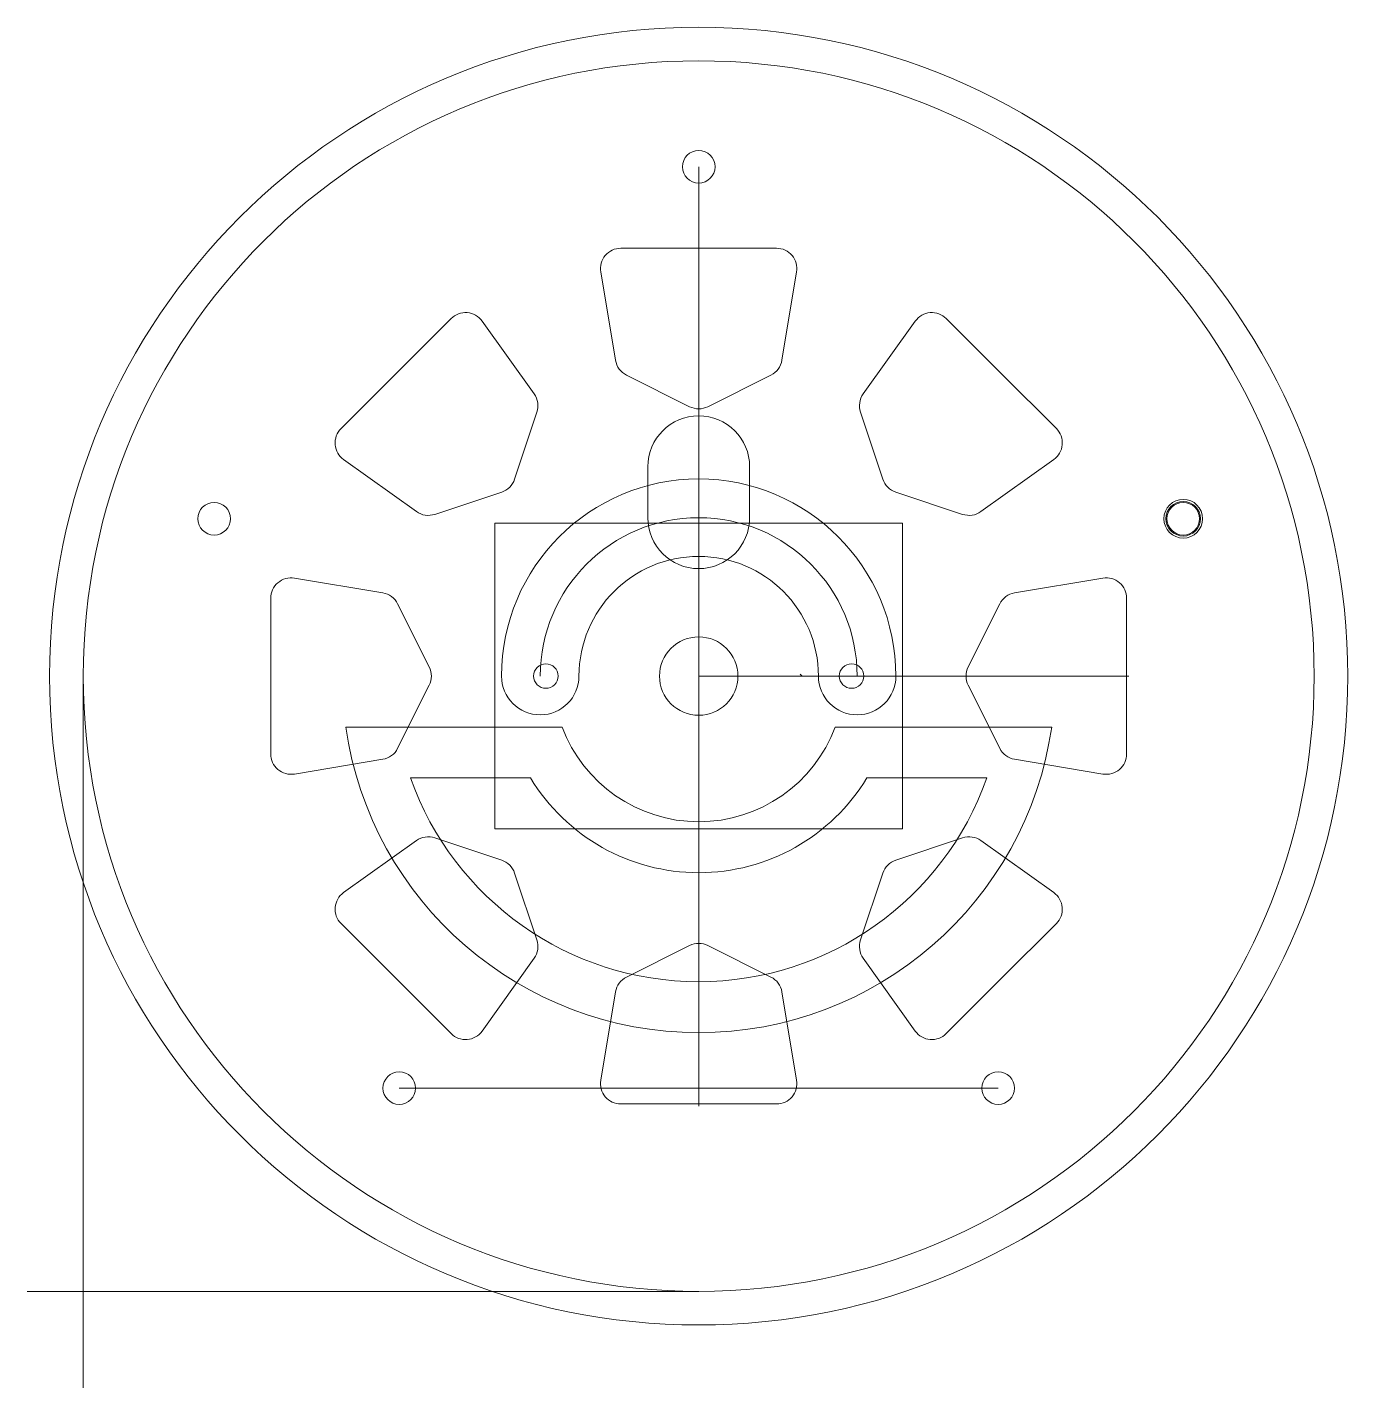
# Model space of a CAD drawing. Extents: x -0.27 to 6.2, y -0.47 to 6.2.
import ezdxf

# ---------------------------------------------------------------- set-up
doc = ezdxf.new("R2010")
doc.units = 0
doc.header["$MEASUREMENT"] = 0
doc.layers.add('holes', color=1, linetype='Continuous')
doc.layers.add('outline', color=3, linetype='Continuous')

msp = doc.modelspace()

# ---------------------------------------------------------------- linework, layer by layer
at = {"linetype": 'Continuous', "lineweight": 0, "flags": 128}
for points in [[(3.02, 5.52), (3.02, 3.985)], [(3.02, 3.02), (3.02, 5.1304)], [(3.02, 3.9875), (3.02, 3.02)], [(0, 3.02), (0, -0.4733)], [(3.02, 3.02), (3.02, 3.02)], [(3.02, 3.02), (5.1304, 3.02)], [(3.02, 3.02), (3.02, 0.9096)], [(3.5267, 3.0212), (3.5178, 3.0301)], [(1.5505, 0.9975), (4.4895, 0.9975)], [(3.02, 0), (-0.275, 0)]]:
    msp.add_lwpolyline(points, dxfattribs=at)
msp.add_lwpolyline([(2.02, 3.77), (4.02, 3.77), (4.02, 2.27), (2.02, 2.27)], close=True, dxfattribs=at)
for points in [[(4.7521, 2.77), (3.6899, 2.77, -0.694165), (2.3501, 2.77), (1.2879, 2.77, 0.866025)], [(4.4342, 2.52), (3.8454, 2.52, -0.563388), (2.1946, 2.52), (1.6058, 2.52, 0.707107)]]:
    msp.add_lwpolyline(points, format="xyb", close=True, dxfattribs=at)
at = {"linetype": 'Continuous', "lineweight": 0}
for centre, radius in [((3.02, 3.02), 3.185), ((5.3976, 3.7925), 0.095), ((5.3976, 3.7925), 0.085)]:
    msp.add_circle(centre, radius, dxfattribs=at)
for centre, radius, start, end in [((3.02, 3.02), 0.9675, 0, 180), ((3.02, 3.02), 0.7775, 0, 180), ((3.02, 3.02), 0.5875, 0, 180), ((2.2425, 3.02), 0.19, 180, 0), ((3.7975, 3.02), 0.19, 180, 360)]:
    msp.add_arc(centre, radius, start, end, dxfattribs=at)
at = {"layer": 'holes', "linetype": 'Continuous', "lineweight": 0, "flags": 128}
for points in [[(3.02, 5.12), (3.402, 5.12, -0.463455), (3.5006, 5.0036), (3.4284, 4.5702, -0.239952), (3.3745, 4.4972), (3.0647, 4.3424, -0.236068), (2.9753, 4.3424), (2.6655, 4.4972, -0.239952), (2.6116, 4.5702), (2.5394, 5.0036, -0.463455), (2.638, 5.12)], [(1.5351, 4.5049), (1.8052, 4.775, -0.463455), (1.9572, 4.7624), (2.2126, 4.4049, -0.239952), (2.2261, 4.3152), (2.1166, 3.9867, -0.236068), (2.0533, 3.9234), (1.7248, 3.8139, -0.239952), (1.6351, 3.8274), (1.2776, 4.0828, -0.463455), (1.265, 4.2348)], [(4.5049, 4.5049), (4.775, 4.2348, -0.463455), (4.7624, 4.0828), (4.4049, 3.8274, -0.239952), (4.3152, 3.8139), (3.9867, 3.9234, -0.236068), (3.9234, 3.9867), (3.8139, 4.3152, -0.239952), (3.8274, 4.4049), (4.0828, 4.7624, -0.463455), (4.2348, 4.775)], [(3.27, 3.7975), (3.27, 4.0475, 1), (2.77, 4.0475), (2.77, 3.7975, 1)], [(0.92, 3.02), (0.92, 3.402, -0.463455), (1.0364, 3.5006), (1.4698, 3.4284, -0.239952), (1.5428, 3.3745), (1.6976, 3.0647, -0.236068), (1.6976, 2.9753), (1.5428, 2.6655, -0.239952), (1.4698, 2.6116), (1.0364, 2.5394, -0.463455), (0.92, 2.638)], [(5.12, 3.02), (5.12, 2.638, -0.463455), (5.0036, 2.5394), (4.5702, 2.6116, -0.239952), (4.4972, 2.6655), (4.3424, 2.9753, -0.236068), (4.3424, 3.0647), (4.4972, 3.3745, -0.239952), (4.5702, 3.4284), (5.0036, 3.5006, -0.463455), (5.12, 3.402)], [(1.5351, 1.5351), (1.265, 1.8052, -0.463455), (1.2776, 1.9572), (1.6351, 2.2126, -0.239952), (1.7248, 2.2261), (2.0533, 2.1166, -0.236068), (2.1166, 2.0533), (2.2261, 1.7248, -0.239952), (2.2126, 1.6351), (1.9572, 1.2776, -0.463455), (1.8052, 1.265)], [(4.5049, 1.5351), (4.2348, 1.265, -0.463455), (4.0828, 1.2776), (3.8274, 1.6351, -0.239952), (3.8139, 1.7248), (3.9234, 2.0533, -0.236068), (3.9867, 2.1166), (4.3152, 2.2261, -0.239952), (4.4049, 2.2126), (4.7624, 1.9572, -0.463455), (4.775, 1.8052)], [(3.02, 0.92), (2.638, 0.92, -0.463455), (2.5394, 1.0364), (2.6116, 1.4698, -0.239952), (2.6655, 1.5428), (2.9753, 1.6976, -0.236068), (3.0647, 1.6976), (3.3745, 1.5428, -0.239952), (3.4284, 1.4698), (3.5006, 1.0364, -0.463455), (3.402, 0.92)]]:
    msp.add_lwpolyline(points, format="xyb", close=True, dxfattribs=at)
at = {"layer": 'holes', "linetype": 'Continuous', "lineweight": 0}
for centre, radius in [((3.02, 5.52), 0.08), ((0.6424, 3.7925), 0.08), ((5.3976, 3.7925), 0.08), ((3.02, 3.02), 0.1925), ((2.27, 3.02), 0.06), ((3.77, 3.02), 0.06), ((1.5505, 0.9975), 0.08), ((4.4895, 0.9975), 0.08)]:
    msp.add_circle(centre, radius, dxfattribs=at)
at = {"layer": 'outline', "linetype": 'Continuous', "lineweight": 0}
msp.add_circle((3.02, 3.02), 3.02, dxfattribs=at)

doc.saveas('drawing.dxf')
